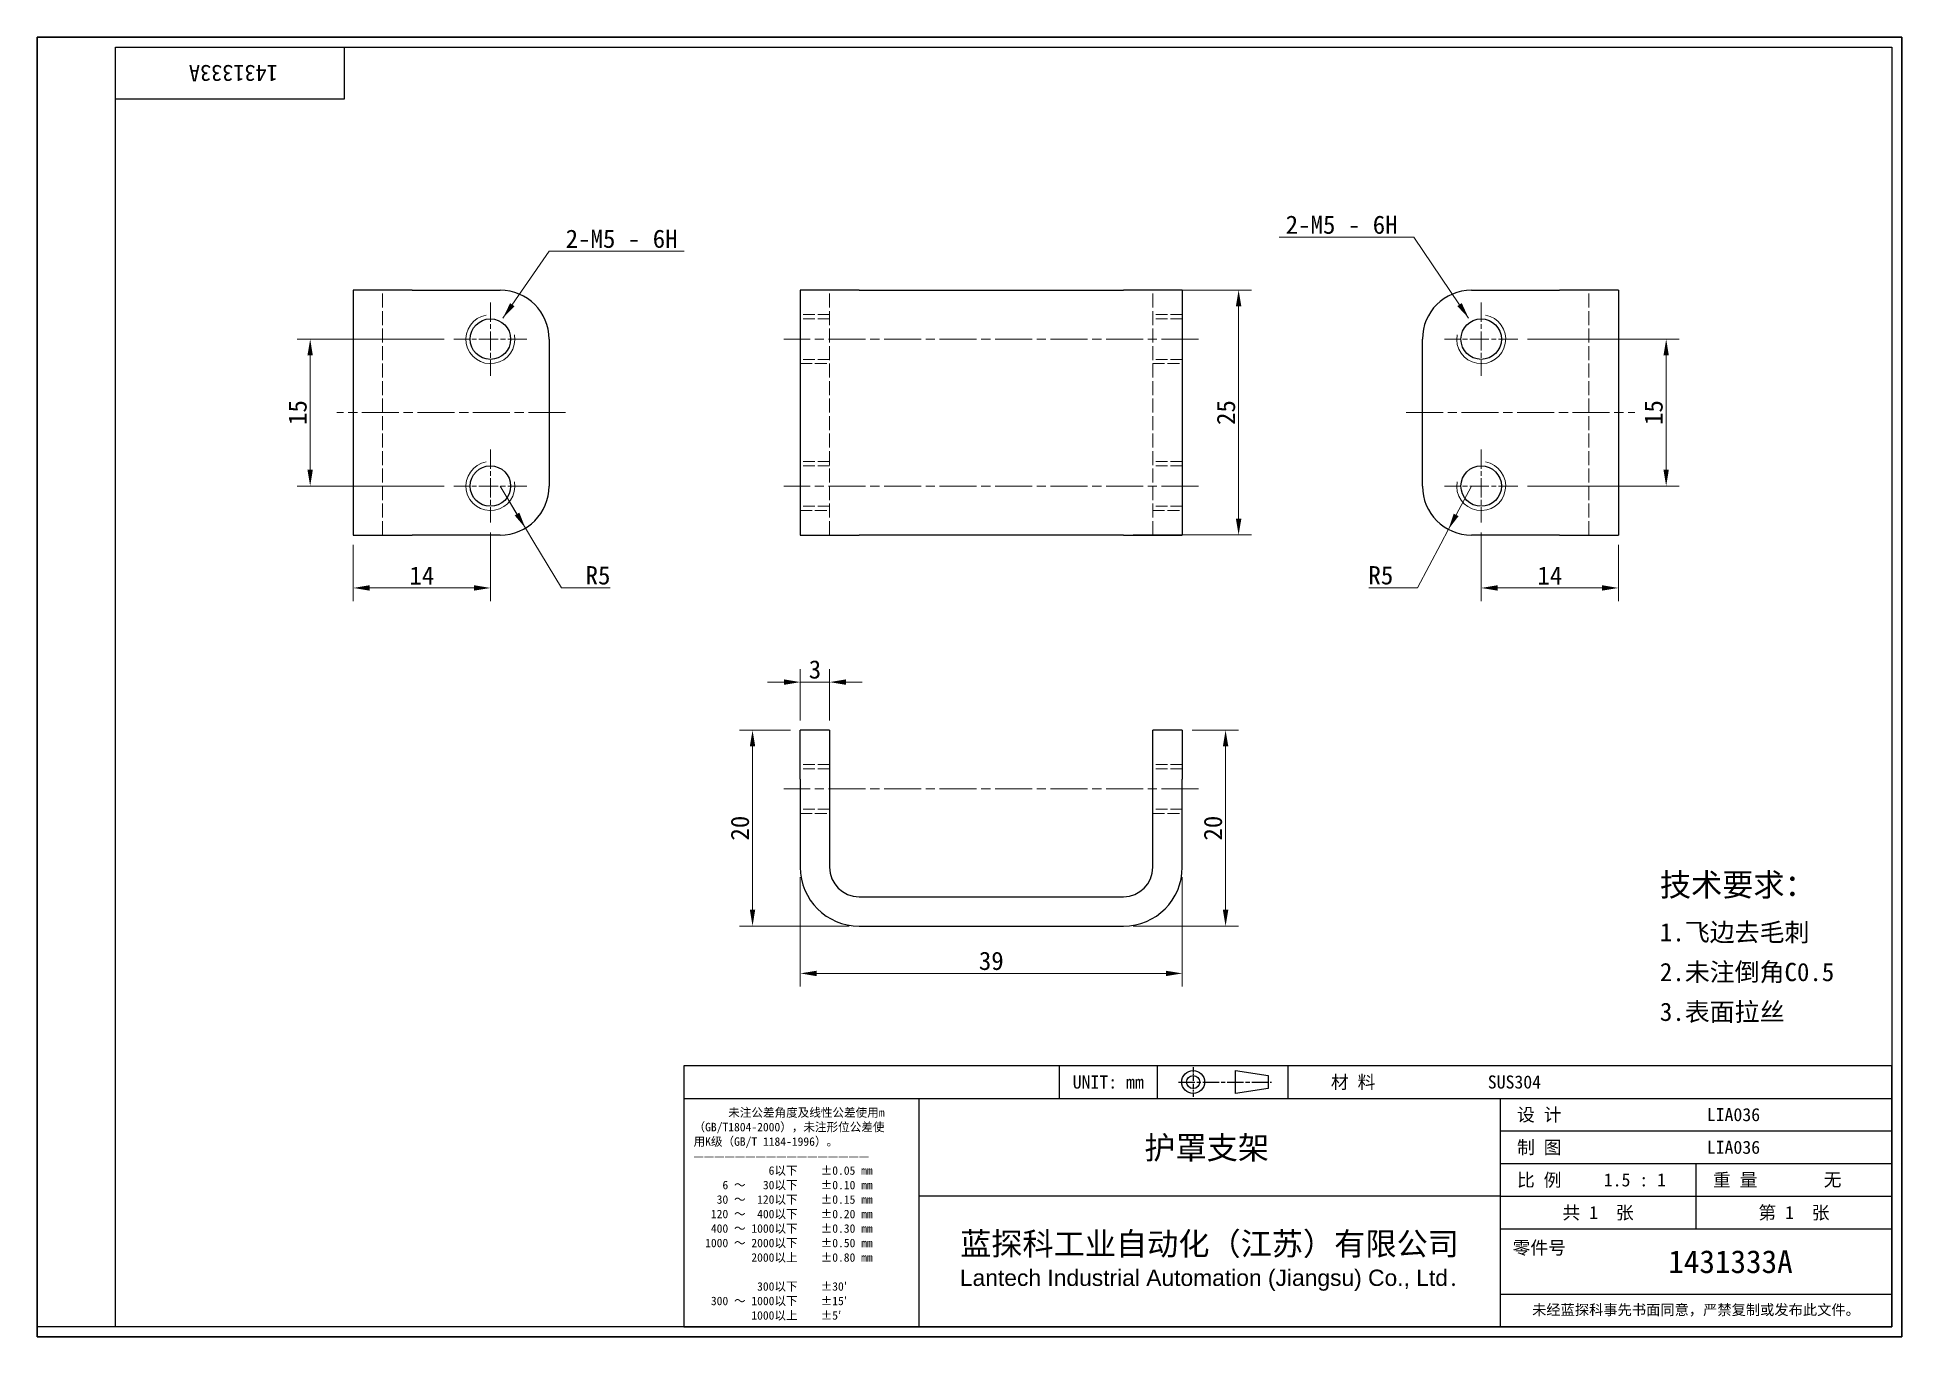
# Model space of a CAD drawing. Header units: millimetres. Extents: x 4 to 194, y 4 to 136.
import ezdxf
from ezdxf.enums import TextEntityAlignment as Align

# ---------------------------------------------------------------- set-up
doc = ezdxf.new("R2010")
doc.units = ezdxf.units.MM
doc.header["$LTSCALE"] = 0.666667
doc.linetypes.add('CHAIN', pattern=[0.3543, 0.2362, -0.0295, 0.0591, -0.0295])
doc.linetypes.add('DASHED', pattern=[0.2067, 0.1654, -0.0413])
for name, color, linetype, lineweight in [('1', 7, 'Continuous', 18), ('可见 (ISO)', 7, 'Continuous', 25), ('可见窄的 (ISO)', 7, 'Continuous', 18), ('图框 (ISO)', 7, 'Continuous', 35), ('标题 (ISO)', 7, 'Continuous', 25)]:
    doc.layers.add(name, color=color, linetype=linetype, lineweight=lineweight)
for name, color, linetype, lineweight, true_color in [('中心标记 (ISO)', 1, 'CHAIN', 18, 0xff0000), ('中心线 (ISO)', 1, 'CHAIN', 18, 0xff0000), ('尺寸 (ISO)', 7, 'Continuous', 18, 0x008000), ('符号 (ISO)', 7, 'Continuous', 18, 0x008000), ('隐藏 (ISO)', 5, 'DASHED', 18, 0x0000ff)]:
    doc.layers.add(name, color=color, linetype=linetype, lineweight=lineweight, true_color=true_color)
doc.styles.add('文本样式164', font='SimSun.ttf')
doc.styles.add('文本样式165', font='SimSun.ttf')
doc.styles.add('文本样式74', font='SimSun.ttf')
doc.styles.add('最新国标', font='simfang.ttf')
doc.styles.add('注释文本 (ISO)', font='simfang.ttf')
doc.dimstyles.new('默认 (GB)', dxfattribs={"dimscale": 0.666667, "dimtxt": 2.8, "dimasz": 2.5, "dimexe": 2, "dimexo": 1.5, "dimgap": 0.5, "dimtad": 1, "dimtoh": 1, "dimdsep": 46, "dimtxsty": '最新国标', "dimcen": 0.09, "dimdle": 10, "dimclrd": 256, "dimclre": 256, "dimclrt": 256, "dimaunit": 1, "dimadec": 3, "dimazin": 2, "dimtfac": 0.535714, "dimtdec": 3, "dimtmove": 0, "dimatfit": 3, "dimfxl": 0, "dimtolj": 1, "dimlwd": -1, "dimlwe": -1, "dimarcsym": 0})
doc.dimstyles.new('默认 (GB)$7', dxfattribs={"dimscale": 0.666667, "dimtxt": 2.8, "dimasz": 2.5, "dimexe": 2, "dimexo": 1.5, "dimgap": 0.5, "dimtad": 1, "dimtoh": 1, "dimdsep": 46, "dimtxsty": '最新国标', "dimcen": 0.09, "dimdle": 10, "dimclrd": 256, "dimclre": 256, "dimclrt": 256, "dimaunit": 1, "dimadec": 3, "dimazin": 2, "dimtfac": 0.535714, "dimtdec": 3, "dimtmove": 0, "dimatfit": 3, "dimfxl": 0, "dimtolj": 1, "dimlwd": -1, "dimlwe": -1, "dimarcsym": 0})

# ---------------------------------------------------------------- blocks, each defined once
blk = doc.blocks.new('图框 最新国标')
at = {"layer": '图框 (ISO)'}
for p, q in [((6, 7), (6, 204.5)), ((6, 204.5), (291.5, 204.5)), ((291.5, 204.5), (291.5, 5.5)), ((6, 7), (6, 5.5)), ((6, 7), (6, 5.5)), ((291.5, 5.5), (6, 5.5))]:
    blk.add_line(p, q, dxfattribs=at)
at = {"layer": '图框 (ISO)', "color": 7, "linetype": 'Continuous', "lineweight": 25}
for p, q in [((18, 203), (290, 203)), ((18, 7), (18, 203)), ((18, 203), (290, 203)), ((53, 203), (53, 195)), ((290, 203), (290, 7)), ((290, 203), (290, 7)), ((53, 195), (18, 195)), ((290, 7), (6, 7)), ((290, 7), (18, 7))]:
    blk.add_line(p, q, dxfattribs=at)
at = {"layer": '图框 (ISO)', "style": '文本样式74'}
blk.add_attdef('零件代号_001', (42.82, 200.25), '', height=2.5, rotation=180, dxfattribs=at)
blk = doc.blocks.new('标题栏 最新国标')
at = {"layer": '标题 (ISO)'}
for p, q in [((381.98, -183.84), (196.98, -183.84)), ((196.98, -183.84), (196.98, -223.84)), ((254.48, -183.84), (254.48, -188.84)), ((269.48, -183.84), (269.48, -188.84)), ((281.48, -188.09), (281.48, -184.59)), ((281.48, -184.59), (286.48, -185.34)), ((286.48, -185.34), (286.48, -187.34)), ((289.48, -183.84), (289.48, -188.84)), ((381.98, -223.84), (381.98, -183.84)), ((383.48, -183.84), (383.48, -225.34)), ((286.48, -187.34), (281.48, -188.09)), ((196.98, -188.84), (381.98, -188.84)), ((232.98, -188.84), (232.98, -223.84)), ((321.98, -188.84), (321.98, -223.84)), ((321.98, -193.84), (381.98, -193.84)), ((321.98, -198.84), (381.98, -198.84)), ((351.98, -198.84), (351.98, -208.84)), ((321.98, -203.84), (232.98, -203.84)), ((321.98, -203.84), (381.98, -203.84)), ((321.98, -208.84), (381.98, -208.84)), ((321.98, -218.84), (381.98, -218.84)), ((196.98, -223.84), (381.98, -223.84)), ((383.48, -225.34), (196.98, -225.34))]:
    blk.add_line(p, q, dxfattribs=at)
at = {"layer": '标题 (ISO)', "linetype": 'CHAIN', "ltscale": 5.000333}
blk.add_line((274.98, -184.09), (274.98, -188.59), dxfattribs=at)
at = {"layer": '标题 (ISO)', "linetype": 'CHAIN', "ltscale": 15.834605}
blk.add_line((272.73, -186.34), (286.98, -186.34), dxfattribs=at)
at = {"layer": '标题 (ISO)'}
for radius in [1.75, 1]:
    blk.add_circle((274.98, -186.34), radius, dxfattribs=at)
at = {"layer": '1', "style": '文本样式164'}
for s, p in [('UNIT: mm', (261.98, -186.34)), ('材 料', (299.48, -186.34)), ('设 计', (327.98, -191.34)), ('制 图', (327.98, -196.34)), ('比 例', (327.98, -201.34)), ('重 量', (357.98, -201.34)), ('共 1  张', (336.98, -206.34)), ('第 1  张', (366.98, -206.34))]:
    blk.add_text(s, height=2, dxfattribs=at).set_placement(p, align=Align.MIDDLE_CENTER)
at = {"layer": '标题 (ISO)', "style": '注释文本 (ISO)'}
for s, insert, char_height, attachment_point, line_spacing_factor in [('\\fSimSun|b0|i0;{\\H1.3000;      未注公差角度及线性公差使用m\\P}\\fSimSun|b0|i0;{\\H1.3000;（GB/T1804-2000），未注形位公差使\\P}\\fSimSun|b0|i0;{\\H1.3000;用K级（GB/T 1184-1996）。\\P}\\fSimSun|b0|i0;{\\H1.3000;—————————————————\\P}\\fSimSun|b0|i0;{\\H1.3000;             6以下    ±0.05 mm\\P}\\fSimSun|b0|i0;{\\H1.3000;     6 ～   30以下    ±0.10 mm\\P}\\fSimSun|b0|i0;{\\H1.3000;    30 ～  120以下    ±0.15 mm\\P}\\fSimSun|b0|i0;{\\H1.3000;   120 ～  400以下    ±0.20 mm\\P}\\fSimSun|b0|i0;{\\H1.3000;   400 ～ 1000以下    ±0.30 mm\\P}\\fSimSun|b0|i0;{\\H1.3000;  1000 ～ 2000以下    ±0.50 mm\\P}\\fSimSun|b0|i0;{\\H1.3000;          2000以上    ±0.80 mm\\P}\\fSimSun|b0|i0;{\\H1.3000;\\P}\\fSimSun|b0|i0;{\\H1.3000;           300以下    ±30′\\P}\\fSimSun|b0|i0;{\\H1.3000;   300 ～ 1000以下    ±15′\\P}\\fSimSun|b0|i0;{\\H1.3000;          1000以上    ±5′}', (198.48, -206.63), 1.3, 4, 1.023913), ('{\\fMicrosoft YaHei|b0|i0|c134|p34;\\H1.75x;蓝探科工业自动化（江苏）有限公司\\P\\fArial|b0|i0|c0|p34;\\H0.71429x;Lantech Industrial Automation (Jiangsu) Co., Ltd\\fFangSong|b0|i0|c134|p49;.\\H1.15195x; }', (277.48, -213.84), 2, 5, 0.978695)]:
    blk.add_mtext(s, dxfattribs=dict(at, insert=insert, char_height=char_height, attachment_point=attachment_point, line_spacing_factor=line_spacing_factor))
at = {"layer": '标题 (ISO)', "attachment_point": 5, "style": '注释文本 (ISO)'}
for s, insert, char_height in [('\\fFangSong|b0|i0;零件号', (327.98, -211.84), 2), ('\\fSimSun|b0|i0;{\\H1.6000;未经蓝探科事先书面同意，严禁复制或发布此文件。}', (351.98, -221.34), 1.6)]:
    blk.add_mtext(s, dxfattribs=dict(at, insert=insert, char_height=char_height))
at = {"layer": '标题 (ISO)'}
for tag, p, height, style in [('材料_001', (320.09, -187.33), 2, '注释文本 (ISO)'), ('设计人_001', (353.63, -192.33), 2, '注释文本 (ISO)'), ('库存编号_001', (267.5, -198.14), 3.5, '文本样式165'), ('设计人_001', (353.63, -197.33), 2, '注释文本 (ISO)'), ('视图比例_001', (337.86, -202.33), 2, '注释文本 (ISO)'), ('质量\\P3;_001', (371.53, -202.3), 2, '注释文本 (ISO)'), ('零件代号_001', (347.74, -215.59), 3.5, '文本样式165')]:
    blk.add_attdef(tag, p, '', height=height, dxfattribs=dict(at, style=style))
blk = doc.blocks.new('*D5')
at = {"layer": 'Defpoints', "color": 0, "transparency": 16777216}
for p in [(81.89, 51.59), (120.89, 51.59), (120.89, 40.76)]:
    blk.add_point(p, dxfattribs=at)
at = {"layer": '尺寸 (ISO)', "color": 116, "true_color": 0x00803f, "transparency": 16777216}
for p, q in [((81.89, 50.59), (81.89, 39.42)), ((120.89, 50.59), (120.89, 39.42)), ((83.56, 40.76), (119.22, 40.76))]:
    blk.add_line(p, q, dxfattribs=at)
for points in [[(83.56, 41.03), (83.56, 40.48), (81.89, 40.76)], [(119.22, 41.03), (119.22, 40.48), (120.89, 40.76)]]:
    blk.add_solid(points, dxfattribs=at)
at = {"layer": '尺寸 (ISO)', "transparency": 16777216, "insert": (101.39, 42.03), "char_height": 1.867, "attachment_point": 5, "style": '最新国标'}
blk.add_mtext('\\A1;39', dxfattribs=at)
blk = doc.blocks.new('*D6')
at = {"layer": 'Defpoints', "color": 0, "transparency": 16777216}
for p in [(77.02, 65.59), (81.89, 65.59), (87.89, 45.59)]:
    blk.add_point(p, dxfattribs=at)
at = {"layer": '尺寸 (ISO)', "color": 116, "true_color": 0x00803f, "transparency": 16777216}
for p, q in [((80.89, 65.59), (75.68, 65.59)), ((77.02, 47.26), (77.02, 63.93)), ((86.89, 45.59), (75.68, 45.59))]:
    blk.add_line(p, q, dxfattribs=at)
for points in [[(76.74, 63.93), (77.29, 63.93), (77.02, 65.59)], [(76.74, 47.26), (77.29, 47.26), (77.02, 45.59)]]:
    blk.add_solid(points, dxfattribs=at)
at = {"layer": '尺寸 (ISO)', "transparency": 16777216, "insert": (75.74, 55.59), "char_height": 1.867, "attachment_point": 5, "rotation": 90, "style": '最新国标'}
blk.add_mtext('\\A1;20', dxfattribs=at)
blk = doc.blocks.new('*D7')
at = {"layer": 'Defpoints', "color": 0, "transparency": 16777216}
for p in [(120.89, 65.59), (125.31, 65.59), (114.89, 45.59)]:
    blk.add_point(p, dxfattribs=at)
at = {"layer": '尺寸 (ISO)', "color": 116, "true_color": 0x00803f, "transparency": 16777216}
for p, q in [((121.89, 65.59), (126.64, 65.59)), ((125.31, 47.26), (125.31, 63.93)), ((115.89, 45.59), (126.64, 45.59))]:
    blk.add_line(p, q, dxfattribs=at)
for points in [[(125.03, 63.93), (125.59, 63.93), (125.31, 65.59)], [(125.03, 47.26), (125.59, 47.26), (125.31, 45.59)]]:
    blk.add_solid(points, dxfattribs=at)
at = {"layer": '尺寸 (ISO)', "transparency": 16777216, "insert": (124.03, 55.59), "char_height": 1.867, "attachment_point": 5, "rotation": 90, "style": '最新国标'}
blk.add_mtext('\\A1;20', dxfattribs=at)
blk = doc.blocks.new('*D8')
at = {"layer": 'Defpoints', "color": 0, "transparency": 16777216}
for p in [(81.89, 70.5), (81.89, 65.59), (84.89, 65.59)]:
    blk.add_point(p, dxfattribs=at)
at = {"layer": '尺寸 (ISO)', "color": 116, "true_color": 0x00803f, "transparency": 16777216}
for p, q in [((80.22, 70.5), (78.56, 70.5)), ((81.89, 66.59), (81.89, 71.83)), ((84.89, 70.5), (81.89, 70.5)), ((84.89, 66.59), (84.89, 71.83)), ((86.56, 70.5), (88.22, 70.5))]:
    blk.add_line(p, q, dxfattribs=at)
for points in [[(80.22, 70.78), (80.22, 70.22), (81.89, 70.5)], [(86.56, 70.78), (86.56, 70.22), (84.89, 70.5)]]:
    blk.add_solid(points, dxfattribs=at)
at = {"layer": '尺寸 (ISO)', "transparency": 16777216, "insert": (83.39, 71.78), "char_height": 1.867, "attachment_point": 5, "style": '最新国标'}
blk.add_mtext('\\A1;3', dxfattribs=at)
blk = doc.blocks.new('*D9')
at = {"layer": 'Defpoints', "color": 0, "transparency": 16777216}
for p in [(114.89, 110.52), (114.89, 85.52), (126.64, 85.52)]:
    blk.add_point(p, dxfattribs=at)
at = {"layer": '尺寸 (ISO)', "color": 116, "true_color": 0x00803f, "transparency": 16777216}
for p, q in [((115.89, 110.52), (127.97, 110.52)), ((126.64, 108.85), (126.64, 87.18)), ((115.89, 85.52), (127.97, 85.52))]:
    blk.add_line(p, q, dxfattribs=at)
for points in [[(126.36, 108.85), (126.92, 108.85), (126.64, 110.52)], [(126.36, 87.18), (126.92, 87.18), (126.64, 85.52)]]:
    blk.add_solid(points, dxfattribs=at)
at = {"layer": '尺寸 (ISO)', "transparency": 16777216, "insert": (125.36, 98.02), "char_height": 1.867, "attachment_point": 5, "rotation": 90, "style": '最新国标'}
blk.add_mtext('\\A1;25', dxfattribs=at)
blk = doc.blocks.new('*D10')
at = {"layer": 'Defpoints', "color": 0, "transparency": 16777216}
for p in [(46.52, 105.52), (31.86, 90.52), (46.52, 90.52)]:
    blk.add_point(p, dxfattribs=at)
at = {"layer": '尺寸 (ISO)', "color": 116, "true_color": 0x00803f, "transparency": 16777216}
for p, q in [((45.52, 105.52), (30.52, 105.52)), ((31.86, 103.85), (31.86, 92.18)), ((45.52, 90.52), (30.52, 90.52))]:
    blk.add_line(p, q, dxfattribs=at)
for points in [[(31.58, 103.85), (32.13, 103.85), (31.86, 105.52)], [(31.58, 92.18), (32.13, 92.18), (31.86, 90.52)]]:
    blk.add_solid(points, dxfattribs=at)
at = {"layer": '尺寸 (ISO)', "transparency": 16777216, "insert": (30.58, 98.02), "char_height": 1.867, "attachment_point": 5, "rotation": 90, "style": '最新国标'}
blk.add_mtext('\\A1;15', dxfattribs=at)
blk = doc.blocks.new('*D11')
at = {"layer": 'Defpoints', "color": 0, "transparency": 16777216}
for p in [(50.26, 86.78), (36.26, 85.52), (50.26, 80.11)]:
    blk.add_point(p, dxfattribs=at)
at = {"layer": '尺寸 (ISO)', "color": 116, "true_color": 0x00803f, "transparency": 16777216}
for p, q in [((50.26, 85.78), (50.26, 78.78)), ((36.26, 84.52), (36.26, 78.78)), ((37.92, 80.11), (48.59, 80.11))]:
    blk.add_line(p, q, dxfattribs=at)
for points in [[(37.92, 80.39), (37.92, 79.84), (36.26, 80.11)], [(48.59, 80.39), (48.59, 79.84), (50.26, 80.11)]]:
    blk.add_solid(points, dxfattribs=at)
at = {"layer": '尺寸 (ISO)', "transparency": 16777216, "insert": (43.26, 81.38), "char_height": 1.867, "attachment_point": 5, "style": '最新国标'}
blk.add_mtext('\\A1;14', dxfattribs=at)
blk = doc.blocks.new('*D12')
at = {"layer": 'Defpoints', "color": 0, "transparency": 16777216}
for p in [(51.26, 90.52), (53.83, 86.23)]:
    blk.add_point(p, dxfattribs=at)
at = {"layer": '尺寸 (ISO)', "color": 116, "true_color": 0x00803f, "transparency": 16777216}
for p, q in [((51.26, 90.52), (53.83, 86.23)), ((52.97, 87.66), (52.12, 89.09)), ((53.83, 86.23), (54.69, 84.8)), ((57.51, 80.11), (54.69, 84.8)), ((62.48, 80.11), (57.51, 80.11))]:
    blk.add_line(p, q, dxfattribs=at)
blk.add_solid([(53.21, 87.8), (52.74, 87.51), (53.83, 86.23)], dxfattribs=at)
at = {"layer": '尺寸 (ISO)', "transparency": 16777216, "insert": (61.24, 81.39), "char_height": 1.867, "attachment_point": 5, "style": '最新国标'}
blk.add_mtext('\\A1;R5', dxfattribs=at)
blk = doc.blocks.new('*D13')
at = {"layer": 'Defpoints', "color": 0, "transparency": 16777216}
for p in [(155.14, 105.52), (155.14, 90.52), (170.29, 90.52)]:
    blk.add_point(p, dxfattribs=at)
at = {"layer": '尺寸 (ISO)', "color": 116, "true_color": 0x00803f, "transparency": 16777216}
for p, q in [((156.14, 105.52), (171.62, 105.52)), ((170.29, 103.85), (170.29, 92.18)), ((156.14, 90.52), (171.62, 90.52))]:
    blk.add_line(p, q, dxfattribs=at)
for points in [[(170.01, 103.85), (170.56, 103.85), (170.29, 105.52)], [(170.01, 92.18), (170.56, 92.18), (170.29, 90.52)]]:
    blk.add_solid(points, dxfattribs=at)
at = {"layer": '尺寸 (ISO)', "transparency": 16777216, "insert": (169.01, 98.02), "char_height": 1.867, "attachment_point": 5, "rotation": 90, "style": '最新国标'}
blk.add_mtext('\\A1;15', dxfattribs=at)
blk = doc.blocks.new('*D14')
at = {"layer": 'Defpoints', "color": 0, "transparency": 16777216}
for p in [(151.41, 86.78), (165.41, 85.52), (151.41, 80.11)]:
    blk.add_point(p, dxfattribs=at)
at = {"layer": '尺寸 (ISO)', "color": 116, "true_color": 0x00803f, "transparency": 16777216}
for p, q in [((151.41, 85.78), (151.41, 78.78)), ((165.41, 84.52), (165.41, 78.78)), ((163.74, 80.11), (153.07, 80.11))]:
    blk.add_line(p, q, dxfattribs=at)
for points in [[(153.07, 80.39), (153.07, 79.84), (151.41, 80.11)], [(163.74, 80.39), (163.74, 79.84), (165.41, 80.11)]]:
    blk.add_solid(points, dxfattribs=at)
at = {"layer": '尺寸 (ISO)', "transparency": 16777216, "insert": (158.41, 81.38), "char_height": 1.867, "attachment_point": 5, "style": '最新国标'}
blk.add_mtext('\\A1;14', dxfattribs=at)
blk = doc.blocks.new('*D15')
at = {"layer": 'Defpoints', "color": 0, "transparency": 16777216}
for p in [(150.41, 90.52), (148.06, 86.1)]:
    blk.add_point(p, dxfattribs=at)
at = {"layer": '尺寸 (ISO)', "color": 116, "true_color": 0x00803f, "transparency": 16777216}
for p, q in [((150.41, 90.52), (148.06, 86.1)), ((148.84, 87.57), (149.63, 89.04)), ((148.06, 86.1), (147.28, 84.62)), ((144.89, 80.11), (147.28, 84.62)), ((139.93, 80.11), (144.89, 80.11))]:
    blk.add_line(p, q, dxfattribs=at)
blk.add_solid([(148.6, 87.7), (149.09, 87.44), (148.06, 86.1)], dxfattribs=at)
at = {"layer": '尺寸 (ISO)', "transparency": 16777216, "insert": (141.16, 81.39), "char_height": 1.867, "attachment_point": 5, "style": '最新国标'}
blk.add_mtext('\\A1;R5', dxfattribs=at)

msp = doc.modelspace()

# ---------------------------------------------------------------- linework, layer by layer
at = {"layer": '中心标记 (ISO)', "ltscale": 12.446534}
for p, q in [((50.2574, 109.2487), (50.2574, 101.7814)), ((151.4055, 109.2487), (151.4055, 101.7814)), ((53.9911, 105.5151), (46.5237, 105.5151)), ((155.1392, 105.5151), (147.6719, 105.5151)), ((50.2574, 94.2487), (50.2574, 86.7814)), ((151.4055, 94.2487), (151.4055, 86.7814)), ((53.9911, 90.5151), (46.5237, 90.5151)), ((155.1392, 90.5151), (147.6719, 90.5151))]:
    msp.add_line(p, q, dxfattribs=at)
at = {"layer": '中心线 (ISO)', "ltscale": 23.990969}
for p, q in [((122.5569, 105.5151), (80.2235, 105.5151)), ((57.9241, 98.0151), (34.5907, 98.0151)), ((143.7389, 98.0151), (167.0722, 98.0151)), ((122.5569, 90.5151), (80.2235, 90.5151)), ((122.5569, 59.5929), (80.2235, 59.5929))]:
    msp.add_line(p, q, dxfattribs=at)
at = {"layer": '可见 (ISO)'}
for p, q in [((36.2574, 110.5151), (36.2574, 85.5151)), ((42.2574, 110.5151), (36.2574, 110.5151)), ((42.2574, 110.5151), (51.2574, 110.5151)), ((81.8902, 110.5151), (81.8902, 85.5151)), ((87.8902, 110.5151), (81.8902, 110.5151)), ((87.8902, 110.5151), (114.8902, 110.5151)), ((120.8902, 110.5151), (114.8902, 110.5151)), ((120.8902, 110.5151), (120.8902, 85.5151)), ((150.4055, 110.5151), (159.4055, 110.5151)), ((165.4055, 110.5151), (159.4055, 110.5151)), ((165.4055, 110.5151), (165.4055, 85.5151)), ((56.2574, 105.5151), (56.2574, 90.5151)), ((145.4055, 90.5151), (145.4055, 105.5151)), ((36.2574, 85.5151), (42.2574, 85.5151)), ((51.2574, 85.5151), (42.2574, 85.5151)), ((81.8902, 85.5151), (87.8902, 85.5151)), ((114.8902, 85.5151), (87.8902, 85.5151)), ((114.8902, 85.5151), (120.8902, 85.5151)), ((159.4055, 85.5151), (150.4055, 85.5151)), ((159.4055, 85.5151), (165.4055, 85.5151)), ((84.8902, 65.5929), (81.8902, 65.5929)), ((81.8902, 60.5929), (81.8902, 65.5929)), ((84.8902, 65.5929), (84.8902, 60.5929)), ((120.8902, 65.5929), (117.8902, 65.5929)), ((117.8902, 60.5929), (117.8902, 65.5929)), ((120.8902, 65.5929), (120.8902, 60.5929)), ((81.8902, 60.5929), (81.8902, 51.5929)), ((84.8902, 60.5929), (84.8902, 51.5929)), ((117.8902, 51.5929), (117.8902, 60.5929)), ((120.8902, 51.5929), (120.8902, 60.5929)), ((87.8902, 48.5929), (114.8902, 48.5929)), ((87.8902, 45.5929), (114.8902, 45.5929))]:
    msp.add_line(p, q, dxfattribs=at)
for centre in [(50.2574, 105.5151), (151.4055, 105.5151), (50.2574, 90.5151), (151.4055, 90.5151)]:
    msp.add_circle(centre, 2.067, dxfattribs=at)
for centre, radius, start, end in [((51.2574, 105.5151), 5, 0, 90), ((150.4055, 105.5151), 5, 90, 180), ((51.2574, 90.5151), 5, 270, 0), ((150.4055, 90.5151), 5, 180, 270), ((87.8902, 51.5929), 6, 180, 270), ((87.8902, 51.5929), 3, 180, 270), ((114.8902, 51.5929), 3, 270, 0), ((114.8902, 51.5929), 6, 270, 0)]:
    msp.add_arc(centre, radius, start, end, dxfattribs=at)
at = {"layer": '可见窄的 (ISO)'}
for centre, start, end in [((50.2574, 105.5151), 100, 10), ((151.4055, 105.5151), 170, 80), ((50.2574, 90.5151), 100, 10), ((151.4055, 90.5151), 170, 80)]:
    msp.add_arc(centre, 2.5, start, end, dxfattribs=at)
at = {"layer": '隐藏 (ISO)', "ltscale": 12.958739}
for p, q in [((39.2574, 85.5151), (39.2574, 110.5151)), ((84.8902, 85.5151), (84.8902, 110.5151)), ((117.8902, 85.5151), (117.8902, 110.5151)), ((162.4055, 85.5151), (162.4055, 110.5151))]:
    msp.add_line(p, q, dxfattribs=at)
at = {"layer": '隐藏 (ISO)', "ltscale": 10.885341}
for p, q in [((84.8902, 108.0151), (81.8902, 108.0151)), ((84.8902, 107.5821), (81.8902, 107.5821)), ((120.8902, 108.0151), (117.8902, 108.0151)), ((120.8902, 107.5821), (117.8902, 107.5821)), ((84.8902, 103.4481), (81.8902, 103.4481)), ((81.8902, 103.0151), (84.8902, 103.0151)), ((120.8902, 103.4481), (117.8902, 103.4481)), ((117.8902, 103.0151), (120.8902, 103.0151)), ((84.8902, 93.0151), (81.8902, 93.0151)), ((84.8902, 92.5821), (81.8902, 92.5821)), ((120.8902, 93.0151), (117.8902, 93.0151)), ((120.8902, 92.5821), (117.8902, 92.5821)), ((84.8902, 88.4481), (81.8902, 88.4481)), ((81.8902, 88.0151), (84.8902, 88.0151)), ((120.8902, 88.4481), (117.8902, 88.4481)), ((117.8902, 88.0151), (120.8902, 88.0151)), ((84.8902, 62.0929), (81.8902, 62.0929)), ((84.8902, 61.6599), (81.8902, 61.6599)), ((120.8902, 62.0929), (117.8902, 62.0929)), ((120.8902, 61.6599), (117.8902, 61.6599)), ((84.8902, 57.5259), (81.8902, 57.5259)), ((120.8902, 57.5259), (117.8902, 57.5259)), ((81.8902, 57.0929), (84.8902, 57.0929)), ((117.8902, 57.0929), (120.8902, 57.0929))]:
    msp.add_line(p, q, dxfattribs=at)

# ---------------------------------------------------------------- block references
at = {"xscale": 0.6666666666666666, "yscale": 0.6666666666666666, "zscale": 0.6666666666666666}
msp.add_blockref('图框 最新国标', (0, 0), dxfattribs=at).add_auto_attribs({'零件代号_001': '1431333A'})
ref = msp.add_blockref('标题栏 最新国标', (-61.3217, 153.8962), dxfattribs=dict(xscale=0.6666666666666666, yscale=0.6666666666666666, zscale=0.6666666666666666))
ref.add_attrib('零件代号_001', '1431333A', (170.5028, 10.1667), dxfattribs={"layer": '标题 (ISO)', "height": 2.33333, "style": '文本样式165'})
ref.add_attrib('库存编号_001', '护罩支架', (117.0121, 21.8007), dxfattribs={"layer": '标题 (ISO)', "height": 2.33333, "style": '文本样式165'})
ref.add_attrib('质量\\P3;_001', '无', (186.3619, 19.0267), dxfattribs={"layer": '标题 (ISO)', "height": 1.3333, "style": '注释文本 (ISO)'})
ref.add_attrib('视图比例_001', '1.5 : 1', (163.9162, 19.0114), dxfattribs={"layer": '标题 (ISO)', "height": 1.33333, "style": '注释文本 (ISO)'})
ref.add_attrib('设计人_001', 'LIA036', (174.4343, 25.6743), dxfattribs={"layer": '标题 (ISO)', "height": 1.33333, "style": '注释文本 (ISO)'})
ref.add_attrib('设计人_001', 'LIA036', (174.4343, 22.341), dxfattribs={"layer": '标题 (ISO)', "height": 1.33333, "style": '注释文本 (ISO)'})
ref.add_attrib('材料_001', 'SUS304', (152.0743, 29.0076), dxfattribs={"layer": '标题 (ISO)', "height": 1.33333, "style": '注释文本 (ISO)'})

# ---------------------------------------------------------------- texts
at = {"layer": '符号 (ISO)'}
for s, insert, char_height, width, attachment_point, line_spacing_factor, style in [('2-M5 - 6H', (142.8702, 116.237), 1.86667, 12.701193, 9, 0.49, '最新国标'), ('2-M5 - 6H', (57.9379, 114.8047), 1.86667, 12.701193, 7, 0.49, '最新国标'), ('{\\H1.74997x;技术要求：\\H0.80003x;\\P1.飞边去毛刺\\P2.未注倒角C0.5\\P3.表面拉丝}', (169.6454, 43.3385), 1.333333, 19.561793, 4, 1.305367, '注释文本 (ISO)')]:
    msp.add_mtext(s, dxfattribs=dict(at, insert=insert, char_height=char_height, width=width, attachment_point=attachment_point, line_spacing_factor=line_spacing_factor, style=style))

# ---------------------------------------------------------------- dimensions: what is measured, and where the dimension line sits
at = {"layer": '尺寸 (ISO)', "color": 116, "true_color": 0x00803f}
for base, p1, p2, angle, override, picture, middle in [((126.6382, 85.5151), (114.8902, 110.5151), (114.8902, 85.5151), 90, {"dimgap": 0.5, "dimtoh": 0, "dimdec": 2, "dimtol": 0, "dimlim": 0, "dimtp": 0, "dimtm": 0, "dimtdec": 3, "dimtofl": 0, "dimatfit": 1}, '*D9', (126.6382, 98.0151)), ((31.8571, 90.5151), (46.5237, 105.5151), (46.5237, 90.5151), 90, {"dimgap": 0.5, "dimtoh": 0, "dimdec": 2, "dimtol": 0, "dimlim": 0, "dimtp": 0, "dimtm": 0, "dimtdec": 3, "dimtofl": 0, "dimatfit": 1}, '*D10', (31.8571, 98.0151)), ((170.2851, 90.5151), (155.1392, 105.5151), (155.1392, 90.5151), 90, {"dimgap": 0.5, "dimtoh": 0, "dimdec": 2, "dimtol": 0, "dimlim": 0, "dimtp": 0, "dimtm": 0, "dimtdec": 3, "dimtofl": 0, "dimatfit": 1}, '*D13', (170.2851, 98.0151)), ((50.2574, 80.1147), (36.2574, 85.5151), (50.2574, 86.7814), 180, {"dimgap": 0.5, "dimtoh": 0, "dimdec": 2, "dimtol": 0, "dimlim": 0, "dimtp": 0, "dimtm": 0, "dimtdec": 3, "dimtofl": 0, "dimatfit": 1}, '*D11', (43.2574, 80.1147)), ((151.4055, 80.1147), (165.4055, 85.5151), (151.4055, 86.7814), 180, {"dimgap": 0.5, "dimtoh": 0, "dimdec": 2, "dimtol": 0, "dimlim": 0, "dimtp": 0, "dimtm": 0, "dimtdec": 3, "dimtofl": 0, "dimatfit": 1}, '*D14', (158.4055, 80.1147)), ((81.8902, 70.5015), (84.8902, 65.5929), (81.8902, 65.5929), 180, {"dimgap": 0.5, "dimtoh": 0, "dimdec": 2, "dimtol": 0, "dimlim": 0, "dimtp": 0, "dimtm": 0, "dimtdec": 3, "dimtofl": 1, "dimatfit": 1}, '*D8', (83.3902, 70.5015)), ((77.0172, 65.5929), (87.8902, 45.5929), (81.8902, 65.5929), 270, {"dimgap": 0.5, "dimtoh": 0, "dimdec": 2, "dimtol": 0, "dimlim": 0, "dimtp": 0, "dimtm": 0, "dimtdec": 3, "dimtofl": 0, "dimatfit": 1}, '*D6', (77.0172, 55.5929)), ((125.3082, 65.5929), (114.8902, 45.5929), (120.8902, 65.5929), 270, {"dimgap": 0.5, "dimtoh": 0, "dimdec": 2, "dimtol": 0, "dimlim": 0, "dimtp": 0, "dimtm": 0, "dimtdec": 3, "dimtofl": 0, "dimatfit": 1}, '*D7', (125.3082, 55.5929)), ((120.8902, 40.7561), (81.8902, 51.5929), (120.8902, 51.5929), 180, {"dimgap": 0.5, "dimtoh": 0, "dimdec": 2, "dimtol": 0, "dimlim": 0, "dimtp": 0, "dimtm": 0, "dimtdec": 3, "dimtofl": 0, "dimatfit": 1}, '*D5', (101.3902, 40.7561))]:
    dim = msp.add_linear_dim(base=base, p1=p1, p2=p2, angle=angle, dimstyle='默认 (GB)', override=override, dxfattribs=at)
    dim.commit()
    dim.dimension.update_dxf_attribs({"geometry": picture, "text_midpoint": middle, "dimtype": 160})
for center, mpoint, picture, middle in [((51.2574, 90.5151), (53.8328, 86.2294), '*D12', (61.2379, 80.1147)), ((150.4055, 90.5151), (148.064, 86.0972), '*D15', (141.1627, 80.1147))]:
    dim = msp.add_radius_dim(center=center, mpoint=mpoint, dimstyle='默认 (GB)', override={"dimgap": 0.5, "dimtih": 1, "dimdec": 2, "dimlfac": 1, "dimcen": 0, "dimtol": 0, "dimlim": 0, "dimtp": 0, "dimtm": 0, "dimtdec": 3}, dxfattribs=at)
    dim.commit()
    dim.dimension.update_dxf_attribs({"geometry": picture, "text_midpoint": middle, "dimtype": 164})

# ---------------------------------------------------------------- leaders
at = {"layer": '符号 (ISO)', "annotation_type": 0, "has_hookline": 1, "text_width": 12.096}
for points, hookline_direction in [([(51.5389, 107.6616), (56.2712, 114.4935), (57.9379, 114.4935)], 0), ([(150.1241, 107.6617), (144.5369, 115.9259), (142.8702, 115.9259)], 1)]:
    msp.add_leader(points, dimstyle='默认 (GB)$7', override={"dimgap": 0, "dimtad": 1}, dxfattribs=dict(at, hookline_direction=hookline_direction))

doc.saveas('drawing.dxf')
